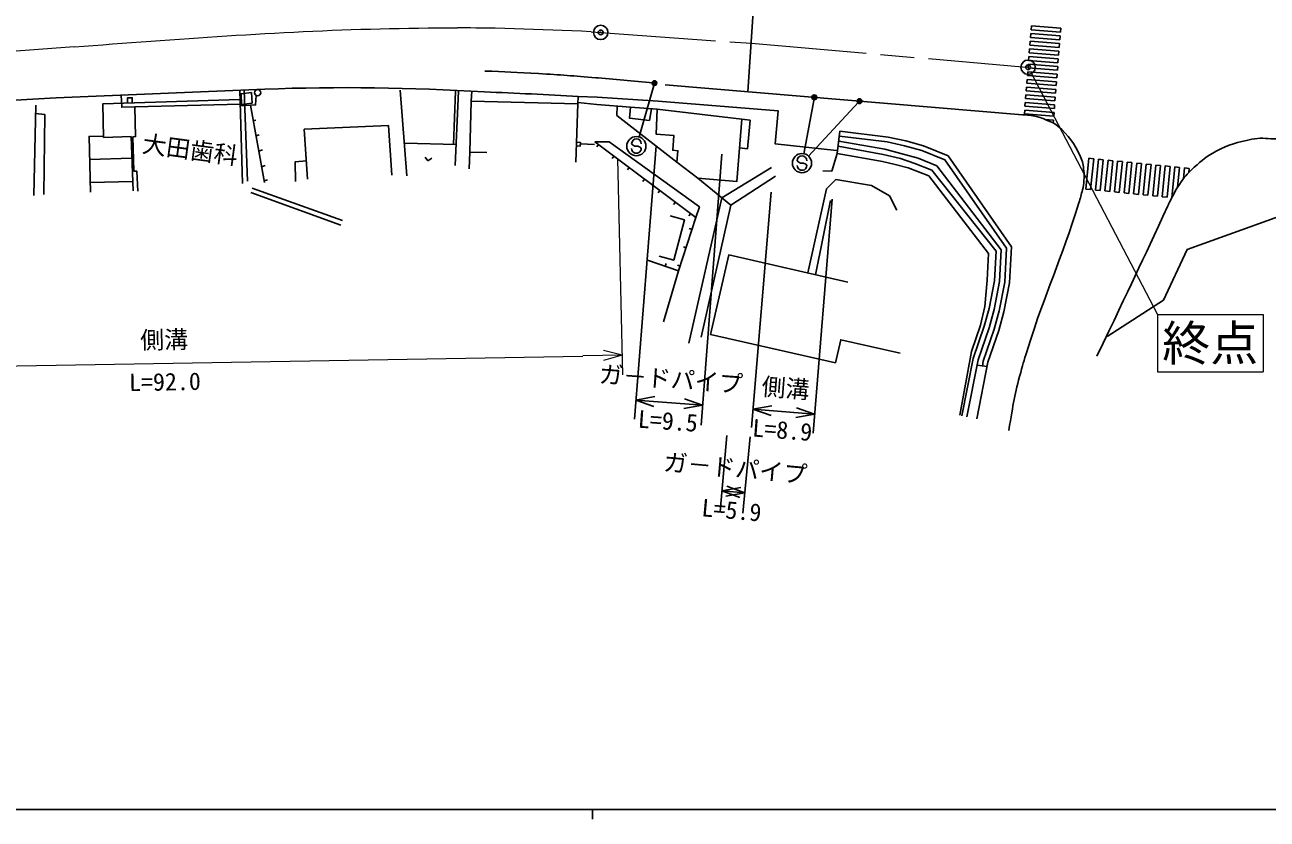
# Model space of a CAD drawing. Units: millimetres, scale not verified. Extents: x 40000 to 680000, y 20000 to 380000.
# Drawn here: x 108852 to 238301, y 204000 to 286794 of the extents above; entities that cross this region are included whole.
import ezdxf
from ezdxf.enums import TextEntityAlignment as Align

# ---------------------------------------------------------------- set-up
doc = ezdxf.new("R2010")
doc.units = ezdxf.units.MM
doc.header["$LTSCALE"] = 1000
doc.header["$PDMODE"] = 32
doc.header["$PDSIZE"] = 500
doc.linetypes.add('CHAIN', pattern=[18.5, 12, -1.5, 3.5, -1.5])
for name, color, linetype, lineweight in [('M-BGD', 7, 'Continuous', 25), ('M-BMK', 2, 'CHAIN', 13), ('M-BMK-SRVR', 3, 'Continuous', 25), ('M-STR-HTXT', 7, 'Continuous', 13), ('M-STR-STRC', 7, 'Continuous', 25), ('M-TTL-BAND', 7, 'Continuous', 25)]:
    doc.layers.add(name, color=color, linetype=linetype, lineweight=lineweight)
doc.layers.add('M-OTRS', color=6, linetype='Continuous')
doc.styles.add('@ＭＳ ゴシック', font='')
doc.styles.add('ＭＳ ゴシック', font='')
doc.styles.get('@ＭＳ ゴシック').set_extended_font_data('@MS Gothic')
doc.styles.get('ＭＳ ゴシック').set_extended_font_data('MS Gothic')

msp = doc.modelspace()

# ---------------------------------------------------------------- linework, layer by layer
at = {"layer": 'M-BGD'}
for p, q in [((213704, 286284), (213736, 286683)), ((213704, 286284), (216762, 286040)), ((213736, 286683), (216794, 286439)), ((216762, 286040), (216794, 286439)), ((213577, 284689), (213609, 285088)), ((213609, 285088), (216666, 284844)), ((213641, 285487), (213673, 285885)), ((213641, 285487), (216698, 285243)), ((213673, 285885), (216730, 285642)), ((216635, 284445), (216666, 284844)), ((216698, 285243), (216730, 285642)), ((213545, 284290), (213514, 283892)), ((213514, 283892), (216571, 283648)), ((213545, 284290), (216603, 284047)), ((213577, 284689), (216635, 284445)), ((216571, 283648), (216603, 284047)), ((213418, 282695), (213386, 282297)), ((213386, 282297), (216444, 282053)), ((213418, 282695), (216476, 282452)), ((213482, 283493), (213450, 283094)), ((213450, 283094), (216507, 282850)), ((213482, 283493), (216539, 283249)), ((216444, 282053), (216476, 282452)), ((216507, 282850), (216539, 283249)), ((174303, 280734), (168596, 281264)), ((213291, 281101), (213259, 280702)), ((213291, 281101), (216348, 280857)), ((213355, 281898), (213323, 281499)), ((213323, 281499), (216380, 281255)), ((213355, 281898), (216412, 281654)), ((216380, 281255), (216412, 281654)), ((112121, 279190), (133842, 280090)), ((131239, 279983), (131539, 270273)), ((131698, 280002), (132043, 270485)), ((147972, 279987), (148665, 271050)), ((153723, 279897), (153502, 274315)), ((154056, 279892), (153700, 272145)), ((155418, 279871), (155365, 278830)), ((212816, 277419), (175571, 280539)), ((213196, 279904), (213227, 280303)), ((213196, 279904), (216253, 279660)), ((213227, 280303), (216285, 280059)), ((213259, 280702), (216317, 280458)), ((216253, 279660), (216285, 280059)), ((216317, 280458), (216348, 280857)), ((106630, 278872), (112121, 279190)), ((109992, 278418), (109780, 268992)), ((132350, 278408), (133834, 270376)), ((155365, 278830), (155210, 273528)), ((155365, 278830), (166471, 278545)), ((166471, 278545), (166274, 272470)), ((166516, 279340), (166471, 278545)), ((166480, 278698), (168444, 278495)), ((168486, 279270), (166516, 279340)), ((170533, 277354), (170587, 278321)), ((213068, 278309), (213100, 278708)), ((213100, 278708), (216158, 278464)), ((213132, 279107), (213164, 279506)), ((213132, 279107), (216189, 278863)), ((213164, 279506), (216221, 279262)), ((216126, 278066), (216158, 278464)), ((216189, 278863), (216221, 279262)), ((213005, 277512), (213037, 277911)), ((213005, 277512), (216062, 277268)), ((213037, 277911), (216094, 277667)), ((213068, 278309), (216126, 278066)), ((216062, 277268), (216094, 277667)), ((132650, 276784), (132933, 276848)), ((215152, 276939), (216030, 276869)), ((216007, 276575), (216030, 276869)), ((117057, 275062), (119924, 275141)), ((119924, 275141), (120155, 269476)), ((132939, 275221), (133259, 275341)), ((148402, 274446), (153799, 274307)), ((133231, 273637), (133607, 273768)), ((155210, 273528), (155162, 271791)), ((155210, 273528), (156977, 273476)), ((166736, 274390), (168215, 274331)), ((168630, 274317), (168451, 274077)), ((115601, 272775), (120016, 272888)), ((133534, 271997), (133886, 272143)), ((150560, 272996), (150860, 272603)), ((150860, 272603), (151254, 272903)), ((170231, 273118), (170051, 272878)), ((171832, 271919), (171652, 271679)), ((219408, 269678), (219731, 272884)), ((219731, 272884), (220229, 272834)), ((219906, 269628), (220229, 272834)), ((220403, 269578), (220726, 272784)), ((220726, 272784), (221224, 272734)), ((220901, 269528), (221224, 272734)), ((221398, 269477), (221721, 272684)), ((221721, 272684), (222219, 272634)), ((221896, 269427), (222219, 272634)), ((222393, 269377), (222716, 272583)), ((222716, 272583), (223214, 272533)), ((222890, 269327), (223214, 272533)), ((223388, 269277), (223711, 272483)), ((223711, 272483), (224209, 272433)), ((223885, 269227), (224209, 272433)), ((224383, 269177), (224706, 272383)), ((224706, 272383), (225204, 272333)), ((224880, 269126), (225204, 272333)), ((225378, 269076), (225701, 272283)), ((225701, 272283), (226199, 272232)), ((225875, 269026), (226199, 272232)), ((226373, 268976), (226696, 272182)), ((226696, 272182), (227194, 272132)), ((226870, 268926), (227194, 272132)), ((227368, 268876), (227691, 272082)), ((227691, 272082), (228189, 272032)), ((227865, 268825), (228189, 272032)), ((228363, 268775), (228686, 271982)), ((228686, 271982), (229183, 271931)), ((228975, 269866), (229183, 271931)), ((229567, 270749), (229681, 271881)), ((229681, 271881), (230178, 271831)), ((133805, 270529), (134150, 270644)), ((173433, 270720), (173253, 270480)), ((230137, 271419), (230178, 271831)), ((115662, 270367), (120114, 270474)), ((141795, 265928), (132386, 269314)), ((141964, 266399), (132555, 269785)), ((175034, 269521), (174854, 269281)), ((219408, 269678), (219906, 269628)), ((220403, 269578), (220901, 269528)), ((221398, 269477), (221896, 269427)), ((222393, 269377), (222890, 269327)), ((223388, 269277), (223885, 269227)), ((176634, 268322), (176454, 268082)), ((191251, 260750), (192818, 268497)), ((224383, 269177), (224880, 269126)), ((225378, 269076), (225875, 269026)), ((226373, 268976), (226870, 268926)), ((227368, 268876), (227865, 268825)), ((228355, 268776), (228363, 268775)), ((178235, 267123), (178055, 266883)), ((178374, 265460), (178089, 265552)), ((177758, 263557), (177472, 263650)), ((175588, 261620), (175684, 261904)), ((177141, 261655), (176856, 261747)), ((175404, 255832), (176977, 261148)), ((209118, 251170), (208079, 251305)), ((208713, 251753), (208624, 251234))]:
    msp.add_line(p, q, dxfattribs=at)
msp.add_lwpolyline([(132483, 279741), (131376, 279611), (131411, 278485), (132522, 278647)], close=True, dxfattribs=at)
for points in [[(117057, 275062), (116969, 278560), (131269, 279002)], [(118894, 279471), (118952, 278203), (131284, 278541)], [(119560, 278640), (119543, 279178), (120044, 279203), (120031, 278655)], [(131290, 278345), (132899, 278440), (132970, 279427)], [(168444, 278493), (171952, 278211), (174731, 277989)], [(168486, 279270), (174857, 278835), (187359, 277819), (187047, 274377), (193412, 273704)], [(109972, 277536), (110922, 277455), (110818, 269119)], [(120313, 278240), (120398, 275140), (120115, 275116), (120225, 271552), (120535, 271541), (120625, 269443)], [(170533, 277354), (176800, 272479), (178963, 270806), (182430, 267998)], [(171952, 278211), (171869, 277062), (173937, 276837), (174154, 278035)], [(178963, 270806), (183044, 270479), (183563, 276951), (174731, 277989), (174623, 275401), (176488, 275251), (176365, 273715), (176896, 273673), (176800, 272479)], [(138314, 270705), (137960, 275920), (146757, 276289), (147089, 271138)], [(183563, 276951), (184421, 276853), (184144, 273878), (183323, 273964)], [(115688, 269363), (115539, 275173), (117054, 275185)], [(166341, 274549), (166738, 274533), (166734, 274151), (166329, 274168)], [(168230, 274616), (178781, 266714), (176977, 261148), (173722, 262253)], [(178781, 266714), (179144, 267817), (169737, 274613), (168230, 274616)], [(193788, 275712), (193504, 273382), (192926, 271554), (192019, 271583)], [(193661, 274674), (198457, 273839), (200139, 273400), (201922, 272902), (203874, 272112), (210587, 263349), (210418, 260030), (209847, 257116), (209328, 255228), (208195, 251892), (207020, 245927)], [(193726, 275205), (198721, 274597), (200518, 274194), (202326, 273689), (204727, 272718), (211131, 263504), (210950, 259965), (210368, 256993), (209839, 255071), (208713, 251753)], [(193788, 275712), (198808, 275101), (200643, 274688), (202490, 274173), (205059, 273133), (211649, 263652), (211457, 259903), (210865, 256876), (210327, 254921), (209206, 251622), (208045, 245725)], [(193504, 273382), (198205, 272550), (199545, 272233), (200905, 271876), (203046, 271073), (209264, 262971), (209122, 260190), (208885, 257425), (208420, 255506), (207506, 252750), (206261, 246109)], [(193597, 274148), (198280, 273282), (200110, 272856), (201599, 272353), (203363, 271653), (210048, 263195), (209890, 260095), (209330, 257237), (208820, 255384), (207681, 252029), (206499, 246030)], [(137068, 270468), (137035, 272527), (138184, 272624)], [(186660, 271921), (181492, 268758), (178048, 253606)], [(187060, 271034), (182430, 267998), (179330, 254227)], [(190455, 260932), (192389, 269717), (193348, 270661), (197076, 270064), (198961, 268965), (199716, 267479)], [(221621, 254302), (227489, 258105), (229949, 263393), (249164, 270290), (260315, 269773)], [(174952, 262679), (176471, 262276), (177585, 266473), (176078, 266872)], [(194617, 259983), (182197, 262814), (180309, 254530), (193322, 251565), (193869, 253965), (200045, 252558)]]:
    msp.add_lwpolyline(points, dxfattribs=at)
msp.add_circle((133103, 279720), 322, dxfattribs=at)
for centre, radius, start, end in [((142372, 45134), 235112, 86.49394, 92.07921), ((131961, -343607), 623904, 86.82504, 87.72294)]:
    msp.add_arc(centre, radius, start, end, dxfattribs=at)
for points, knots in [([(156786, 281976), (158795, 281908), (160153, 281842), (162366, 281716), (164706, 281583), (166014, 281472), (168350, 281284), (168434, 281277), (168516, 281270), (168596, 281264)], [0, 0, 0, 0, 1, 1, 1, 2, 2, 2, 3, 3, 3, 3]), ([(212816, 277419), (213593, 277358), (213864, 277374), (214498, 277178), (214741, 277102), (214878, 277058), (215112, 276957), (215669, 276715), (216030, 276637), (216493, 276245), (217676, 275244), (218167, 274443), (218848, 273051), (219107, 272523), (219142, 272172), (219198, 271587), (219236, 271187), (219236, 270959), (219208, 270558), (219181, 270181), (219149, 269970), (219062, 269602), (218935, 269058), (218841, 268759), (218676, 268225), (216822, 262227), (215230, 259051), (213362, 253058), (213060, 252091), (212887, 251550), (212617, 250574), (211972, 248245), (211879, 247404), (211368, 244515)], [0, 0, 0, 0, 1, 1, 1, 2, 2, 2, 3, 3, 3, 4, 4, 4, 5, 5, 5, 6, 6, 6, 7, 7, 7, 8, 8, 8, 9, 9, 9, 10, 10, 10, 11, 11, 11, 11]), ([(220564, 252248), (224179, 259853), (225127, 261774), (227950, 267926), (228040, 268123), (228085, 268236), (228181, 268430), (228584, 269244), (228844, 269685), (229350, 270439), (229792, 271098), (230113, 271423), (230704, 271952), (231522, 272686), (232000, 273103), (232972, 273616), (234329, 274333), (235195, 274551), (236696, 274872), (237580, 275061), (238105, 274928), (239009, 274916), (240612, 274894), (241510, 274859), (243108, 274731), (246052, 274496), (247691, 274252), (250631, 273973), (254789, 273578), (256114, 273480), (261285, 273066)], [0, 0, 0, 0, 1, 1, 1, 2, 2, 2, 3, 3, 3, 4, 4, 4, 5, 5, 5, 6, 6, 6, 7, 7, 7, 8, 8, 8, 9, 9, 9, 10, 10, 10, 10])]:
    msp.add_open_spline(points, degree=3, knots=knots, dxfattribs=at)
at = {"layer": 'M-BMK'}
for p, q in [((167855, 286068), (168857, 286001)), ((113994, 284498), (107941, 284036))]:
    msp.add_line(p, q, dxfattribs=at)
for points in [[(127886, 285513), (128884, 285579), (129882, 285643), (130880, 285705), (131878, 285766), (132876, 285826), (133874, 285883), (134873, 285938), (135872, 285991), (136870, 286042), (137869, 286091), (138868, 286137), (139867, 286181), (140866, 286222), (141865, 286261), (142865, 286296), (143864, 286329), (144864, 286359), (145863, 286386), (146863, 286409), (147863, 286430)], [(147863, 286430), (148863, 286447), (149863, 286460), (150863, 286470), (151863, 286476), (152863, 286478), (153863, 286477), (153934, 286476)], [(167855, 286068), (166856, 286118), (165857, 286166), (164858, 286210), (163859, 286252), (162860, 286290), (161861, 286325), (160861, 286357), (159861, 286385), (158862, 286410), (157862, 286431), (156862, 286448), (155862, 286462), (155291, 286467)], [(113994, 284498), (114991, 284574), (115988, 284650), (116985, 284726), (117982, 284801), (118980, 284876), (119977, 284951), (120974, 285025), (121971, 285098), (122969, 285171), (123966, 285242), (124964, 285313), (125961, 285382), (126959, 285451), (127886, 285513)], [(168857, 286001), (184574, 284871), (212822, 282429), (213393, 282377)]]:
    msp.add_lwpolyline(points, dxfattribs=at)
msp.add_arc((152973, 36478), 250000, 89.46859, 89.77975, dxfattribs=at)
at = {"layer": 'M-BMK-SRVR'}
for centre in [(168857, 286001), (213393, 282377)]:
    msp.add_circle(centre, 750, dxfattribs=at)
for p in [(168857, 286001), (168857, 286001), (213393, 282377)]:
    msp.add_point(p, dxfattribs=at)
at = {"layer": 'M-OTRS'}
msp.add_point((213393, 282377), dxfattribs=at)
at = {"layer": 'M-STR-HTXT'}
for p, q in [((213741, 281713), (226869, 256619)), ((170617, 272829), (171123, 250329)), ((226869, 256619), (237869, 256619)), ((226869, 256619), (226869, 250619)), ((237869, 256619), (237869, 250619)), ((171077, 252376), (169134, 252849)), ((79825, 250748), (167000, 252268)), ((171077, 252376), (167001, 252283)), ((171077, 252376), (169158, 251814)), ((226869, 250619), (237869, 250619))]:
    msp.add_line(p, q, dxfattribs=at)
at = {"layer": 'M-STR-STRC'}
for p, q in [((184171, 279819), (184871, 289896)), ((174452, 280720), (172851, 275113)), ((190013, 273361), (191087, 279090)), ((195728, 278732), (190509, 273111)), ((172181, 274291), (172081, 274409)), ((172426, 274152), (172181, 274291)), ((174621, 274174), (172363, 245684)), ((172726, 274150), (172426, 274152)), ((172972, 274038), (172726, 274150)), ((173077, 273902), (172972, 274038)), ((181486, 273324), (179313, 245084)), ((189434, 272519), (189334, 272637)), ((189678, 272379), (189434, 272519)), ((189979, 272377), (189678, 272379)), ((190224, 272265), (189979, 272377)), ((190330, 272129), (190224, 272265)), ((186625, 269349), (184564, 244810)), ((192978, 268630), (190980, 244216)), ((172520, 247669), (174484, 248046)), ((179473, 247169), (172520, 247669)), ((172520, 247669), (174410, 247014)), ((179473, 247169), (177583, 247824)), ((179473, 247169), (177509, 246791)), ((184725, 246727), (186691, 247092)), ((191145, 246224), (184725, 246727)), ((184725, 246727), (186611, 246060)), ((191145, 246224), (189178, 245859)), ((191145, 246224), (189259, 246891)), ((181993, 243981), (181288, 236085)), ((184416, 243858), (183660, 235897)), ((181480, 238232), (183450, 238574)), ((183861, 238017), (181480, 238232)), ((181480, 238232), (183357, 237542)), ((183861, 238017), (181984, 238706)), ((183861, 238017), (181890, 237675))]:
    msp.add_line(p, q, dxfattribs=at)
for centre, radius in [((174452, 280720), 150), ((174452, 280720), 120), ((174452, 280720), 90), ((174452, 280720), 60), ((174452, 280720), 30), ((191114, 279237), 150), ((191114, 279237), 120), ((191114, 279237), 90), ((191114, 279237), 60), ((191114, 279237), 30), ((195830, 278842), 150), ((195830, 278842), 120), ((195830, 278842), 90), ((195830, 278842), 60), ((195830, 278842), 30), ((172576, 274151), 1000), ((189829, 272378), 1000)]:
    msp.add_circle(centre, radius, dxfattribs=at)
for centre, start, end in [((172581, 274406), 359.55488, 179.55488), ((172577, 273906), 179.55488, 359.55488), ((189830, 272133), 179.55488, 359.55488), ((189834, 272633), 359.55488, 179.55488)]:
    msp.add_arc(centre, 500, start, end, dxfattribs=at)
for p in [(174452, 280720), (191114, 279237), (195830, 278842)]:
    msp.add_point(p, dxfattribs=at)
at = {"layer": 'M-TTL-BAND'}
for p, q in [((40000, 205000), (579000, 205000)), ((168000, 205000), (168000, 204000))]:
    msp.add_line(p, q, dxfattribs=at)

# ---------------------------------------------------------------- texts
at = {"layer": 'M-BGD', "style": 'ＭＳ ゴシック'}
msp.add_text('大田歯科', height=1833, rotation=352.309, dxfattribs=at).set_placement((126084, 273779), align=Align.MIDDLE_CENTER)
at = {"layer": 'M-STR-HTXT', "style": 'ＭＳ ゴシック'}
msp.add_text('側溝', height=1833, rotation=1.043, dxfattribs=at).set_placement((123394, 252508), align=Align.BOTTOM_CENTER)
msp.add_text('終点', height=3666, dxfattribs=at).set_placement((232369, 253619), align=Align.MIDDLE_CENTER)
at = {"layer": 'M-STR-HTXT', "style": '@ＭＳ ゴシック'}
msp.add_text('L=92.0', height=1833, rotation=1.043, dxfattribs=at).set_placement((123431, 250508), align=Align.TOP_CENTER)
at = {"layer": 'M-STR-STRC', "style": 'ＭＳ ゴシック'}
for s, rotation, p in [('ガ－ドパイプ', 355.888, (176069, 248416)), ('側溝', 355.527, (188013, 247472)), ('ガ－ドパイプ', 354.845, (182760, 239120))]:
    msp.add_text(s, height=1833, rotation=rotation, dxfattribs=at).set_placement(p, align=Align.BOTTOM_CENTER)
at = {"layer": 'M-STR-STRC', "style": '@ＭＳ ゴシック'}
for s, rotation, p in [('L=9.5', 355.888, (175925, 246421)), ('L=8.9', 355.527, (187857, 245479)), ('L=5.9', 354.845, (182580, 237128))]:
    msp.add_text(s, height=1833, rotation=rotation, dxfattribs=at).set_placement(p, align=Align.TOP_CENTER)

doc.saveas('drawing.dxf')
